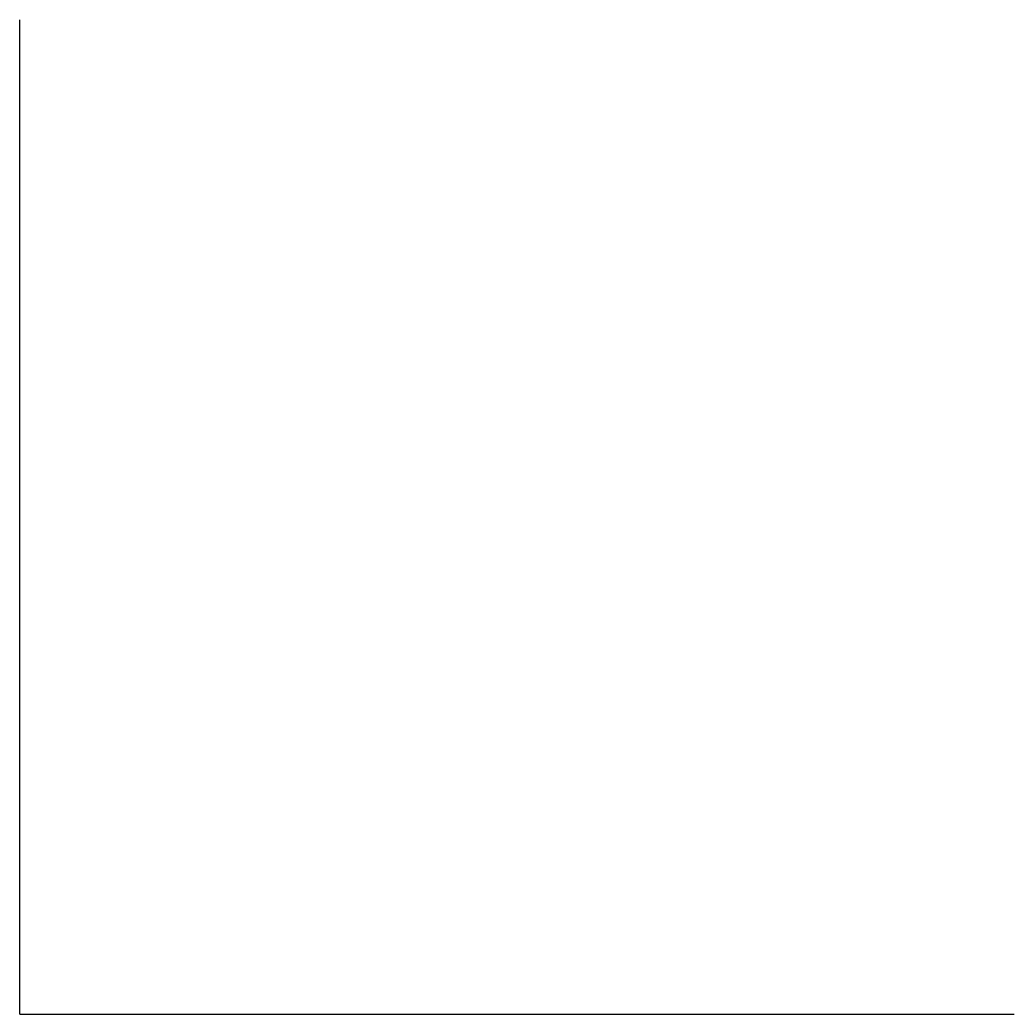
# Model space of a CAD drawing. Header units: inches. Extents: x 0 to 10, y 0 to 10.
import ezdxf

# ---------------------------------------------------------------- set-up
doc = ezdxf.new("R2010")
doc.units = ezdxf.units.IN
doc.header["$MEASUREMENT"] = 0

msp = doc.modelspace()

# ---------------------------------------------------------------- linework, layer by layer
for q in [(0, 10), (10, 0)]:
    msp.add_line((0, 0), q)

doc.saveas('drawing.dxf')
